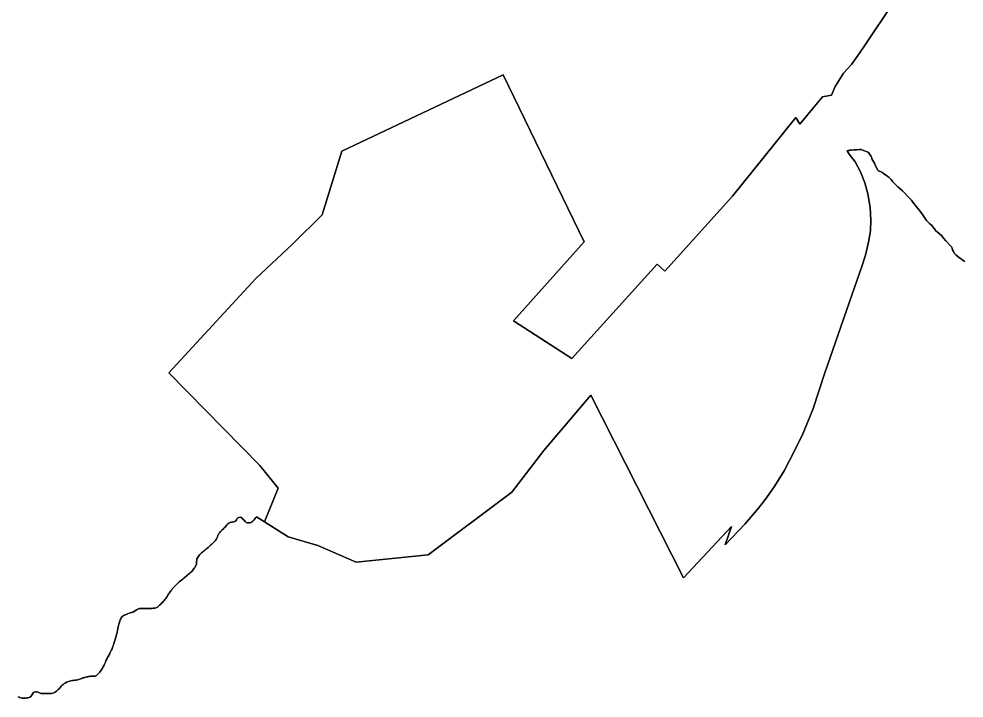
# Model space of a CAD drawing. Header units: inches. Extents: x 1341578 to 1502124, y 557203 to 748561.
# Drawn here: x 1412554 to 1415492, y 705949 to 708059 of the extents above; entities that cross this region are included whole.
import ezdxf

# ---------------------------------------------------------------- set-up
doc = ezdxf.new("R2010")
doc.units = ezdxf.units.IN
doc.header["$MEASUREMENT"] = 0
doc.layers.add('Zipcode', color=7, linetype='Continuous')

msp = doc.modelspace()

# ---------------------------------------------------------------- linework, layer by layer
at = {"layer": 'Zipcode'}
for points in [[(1415272.9, 708110.7), (1415182.7, 707975.9), (1415167.6, 707952.5), (1415142.1, 707918.3), (1415117.1, 707890.8), (1415091.6, 707849.3), (1415080.1, 707822.9), (1415052.2, 707817.4), (1415036.6, 707798.4), (1414982.1, 707732.3), (1414968.9, 707753.1), (1414772.4, 707509.1), (1414562.6, 707275.5), (1414538.5, 707297.9), (1414272.6, 707004.3), (1414091.6, 707120.9), (1414311.5, 707367.1), (1414059.6, 707885.9), (1413557.9, 707648.5), (1413497.1, 707450.6), (1413405.4, 707360.4), (1413290.9, 707252.6), (1413020.5, 706959.6), (1413303.5, 706671.9), (1413360.3, 706601.1), (1413317.2, 706496.8), (1413292.8, 706512.1), (1413292.5, 706511.8), (1413290, 706509.1), (1413287.6, 706506.4), (1413285, 706503.5), (1413283, 706500.9), (1413280.9, 706498.7), (1413278.3, 706496.7), (1413275.7, 706494.9), (1413272.2, 706494.2), (1413268.6, 706494.1), (1413264.6, 706493.8), (1413260.9, 706495.1), (1413257.9, 706498), (1413255.2, 706501.1), (1413251.8, 706504.3), (1413248.8, 706506.9), (1413245, 706509.9), (1413241.6, 706511), (1413237.5, 706510.6), (1413234.6, 706509.1), (1413232, 706506.4), (1413230.2, 706503.5), (1413228.1, 706499.8), (1413224.9, 706497.8), (1413221.4, 706497.1), (1413218.1, 706496.4), (1413215.1, 706495.7), (1413210.8, 706494.9), (1413206.5, 706493.3), (1413203.2, 706490.8), (1413201, 706488.1), (1413198.5, 706484.6), (1413196.3, 706481.9), (1413193.6, 706479.4), (1413191.3, 706477.4), (1413188.8, 706474.6), (1413186.1, 706471.7), (1413181.3, 706466.9), (1413178.5, 706464.3), (1413176.1, 706461), (1413173.9, 706456.9), (1413172.8, 706454.1), (1413171.4, 706450.8), (1413170.2, 706447.5), (1413168.6, 706444.7), (1413166.9, 706442), (1413163.8, 706438.4), (1413162.8, 706437.3), (1413161.1, 706435.3), (1413156.7, 706430.5), (1413153.9, 706427.9), (1413151.1, 706425.4), (1413148.8, 706423.3), (1413145.2, 706420.1), (1413142, 706417.4), (1413138.4, 706414.2), (1413136, 706412.3), (1413133.3, 706410), (1413132, 706409), (1413129.7, 706407.1), (1413127.2, 706404.9), (1413124.4, 706402.6), (1413122.1, 706400.3), (1413119.7, 706398.2), (1413116.5, 706395), (1413113.7, 706391.7), (1413111.4, 706388.7), (1413109, 706385.5), (1413107.7, 706381.9), (1413106.9, 706378.2), (1413106.7, 706373.8), (1413106.5, 706368.9), (1413105.9, 706365.5), (1413104.8, 706362.6), (1413103.4, 706359.8), (1413101.6, 706356.5), (1413099.3, 706352.9), (1413097.1, 706349.8), (1413094.6, 706346.4), (1413091.3, 706342.9), (1413088.7, 706340.6), (1413085, 706337.3), (1413081.8, 706334.7), (1413078, 706331.3), (1413074.5, 706328.3), (1413071.8, 706326), (1413067.6, 706322.6), (1413063.4, 706319.3), (1413060.2, 706316.5), (1413055.7, 706312.7), (1413052.4, 706310.1), (1413048.1, 706306.4), (1413044.8, 706303.1), (1413042, 706300.5), (1413039.7, 706298.4), (1413037.5, 706296.2), (1413034.3, 706292.7), (1413031.9, 706289.4), (1413029.2, 706285.6), (1413026.6, 706282.3), (1413024.3, 706279), (1413021.4, 706275.2), (1413019.9, 706273.3), (1413018.8, 706271.9), (1413016.8, 706268.6), (1413015, 706265.1), (1413013.3, 706262.3), (1413010.8, 706258.7), (1413008.2, 706255.5), (1413005.8, 706252.9), (1413003.6, 706250.2), (1413001.2, 706247.8), (1412997.9, 706244), (1412994.2, 706240.4), (1412991.3, 706237.6), (1412988.3, 706234.8), (1412985.2, 706232.2), (1412980.8, 706229.8), (1412976.7, 706228.5), (1412971.4, 706228.3), (1412967.6, 706228.2), (1412964.6, 706228.1), (1412961, 706228.1), (1412959.7, 706228), (1412957.9, 706228), (1412954.9, 706227.9), (1412951.5, 706227.9), (1412947.2, 706227.9), (1412943.7, 706227.7), (1412939.7, 706227.7), (1412935.8, 706227.6), (1412932.7, 706227.5), (1412929.3, 706227.4), (1412925.8, 706227.1), (1412921.8, 706225), (1412919.2, 706223.4), (1412916, 706220.9), (1412913.4, 706219.2), (1412907.9, 706216.7), (1412904.4, 706215.5), (1412901, 706214.4), (1412896.7, 706212.9), (1412891.9, 706211), (1412887.2, 706209.1), (1412881.7, 706206.7), (1412878.6, 706205), (1412875.9, 706203.1), (1412872.5, 706199.4), (1412870.5, 706195.4), (1412869.3, 706192.1), (1412867.7, 706188.3), (1412866.5, 706185.1), (1412865.4, 706181.8), (1412864.3, 706178.5), (1412863.4, 706175.2), (1412862.5, 706171.2), (1412861.9, 706167.8), (1412861.3, 706164.4), (1412860.6, 706159.4), (1412859.7, 706154.9), (1412859.1, 706152.4), (1412858.5, 706149.9), (1412857.9, 706146.5), (1412856.6, 706141.9), (1412854.7, 706135.9), (1412853.6, 706132.2), (1412852.4, 706128.4), (1412851.4, 706125.3), (1412849.6, 706119.4), (1412848.2, 706114.8), (1412846.6, 706110.3), (1412845.3, 706106.5), (1412843.7, 706102.8), (1412842, 706099.2), (1412839.9, 706095), (1412837.8, 706091), (1412836.4, 706088.1), (1412834.7, 706085.2), (1412833.2, 706081.8), (1412831.7, 706079), (1412829.7, 706075.1), (1412828.2, 706072.3), (1412826.6, 706069.2), (1412826.1, 706068.4), (1412824.6, 706064.8), (1412823.1, 706061.3), (1412821.8, 706058.4), (1412820.4, 706054.9), (1412818.8, 706051.4), (1412817.2, 706048.1), (1412815.2, 706044.9), (1412813.6, 706042.3), (1412812.2, 706039.6), (1412810.3, 706036.1), (1412808.1, 706033.1), (1412805.9, 706030.2), (1412803.5, 706027.3), (1412800.9, 706024.6), (1412798.4, 706022.3), (1412795.3, 706019.4), (1412791.5, 706017.6), (1412786.6, 706017.5), (1412783, 706017.4), (1412776.7, 706017.1), (1412773.5, 706016.8), (1412770.2, 706016.2), (1412768.9, 706015.9), (1412765, 706015), (1412761.8, 706014.2), (1412758.5, 706013.2), (1412755.4, 706012.5), (1412752.3, 706011.8), (1412749.3, 706010.7), (1412745.4, 706009.3), (1412740.2, 706007.4), (1412736.7, 706006.3), (1412731.7, 706005.2), (1412728, 706004.8), (1412723, 706004.5), (1412718.6, 706004), (1412715.3, 706003.3), (1412711.1, 706002.1), (1412705.9, 706000), (1412702.3, 705998.3), (1412698, 705995.7), (1412694.3, 705993.4), (1412691.4, 705991.6), (1412688.7, 705989.5), (1412685.9, 705986.4), (1412683.4, 705983.5), (1412681, 705980.7), (1412678.8, 705978.4), (1412676.2, 705975.9), (1412673.4, 705973.3), (1412670.8, 705970.8), (1412668.3, 705968.7), (1412665.3, 705966.7), (1412660, 705964.6), (1412655.7, 705963.8), (1412651.3, 705963.7), (1412647.6, 705963.7), (1412642.6, 705963.6), (1412639.2, 705963.5), (1412635.2, 705963.4), (1412631.8, 705963.4), (1412627.4, 705963.5), (1412623.1, 705964.1), (1412619.9, 705965), (1412616, 705966.5), (1412612.7, 705967.5), (1412609, 705968.3), (1412605.7, 705968.6), (1412602.1, 705968), (1412599.6, 705966.2), (1412597.1, 705963.6), (1412595.2, 705960.2), (1412593.1, 705956.9), (1412590.9, 705954.6), (1412588.5, 705952.6), (1412585.7, 705951.5), (1412582.2, 705950.1), (1412579.1, 705949.7), (1412576.1, 705949.6), (1412571.6, 705949.5), (1412568.5, 705949.4), (1412564.4, 705949.4), (1412560.4, 705949.7), (1412557.3, 705950.8), (1412554.5, 705952.2), (1412551.6, 705953.7)], [(1415494.5, 707304.4), (1415492.4, 707306.5), (1415485.8, 707312.2), (1415483.2, 707314.1), (1415475.3, 707319.4), (1415467.1, 707326.2), (1415464.3, 707329), (1415462, 707331.8), (1415459.2, 707336.6), (1415456.8, 707341.7), (1415455.2, 707347.3), (1415454.3, 707349.5), (1415453.8, 707350.3), (1415453.3, 707351), (1415451.6, 707353), (1415435.9, 707369.6), (1415428.7, 707378.3), (1415425, 707382.7), (1415422.8, 707385), (1415414.5, 707392.6), (1415403.7, 707402.4), (1415402.3, 707403.9), (1415400, 707406.9), (1415394.4, 707414.2), (1415391.7, 707417.4), (1415385, 707423.9), (1415375.5, 707433.1), (1415363.3, 707451.7), (1415354.8, 707463.4), (1415344.1, 707475.8), (1415333.3, 707490.6), (1415328.7, 707496.3), (1415317.6, 707507.8), (1415306.3, 707520.6), (1415300.9, 707525.6), (1415286.4, 707537.9), (1415274.1, 707549.7), (1415271.1, 707552.9), (1415265.2, 707560.5), (1415262.6, 707563.3), (1415258, 707567.6), (1415252.6, 707572), (1415237.4, 707582.7), (1415236.3, 707583.3), (1415234.9, 707584), (1415229.4, 707586), (1415227.2, 707586.9), (1415226.1, 707587.6), (1415225.2, 707588.3), (1415224.5, 707589.1), (1415223.9, 707590), (1415218.5, 707600.6), (1415213.4, 707611), (1415208.5, 707619.3), (1415207.1, 707622.3), (1415204.6, 707629.4), (1415203.2, 707632.4), (1415197.4, 707641.2), (1415195.4, 707644.1), (1415194.7, 707644.9), (1415194.3, 707645.2), (1415193.9, 707645.4), (1415191.5, 707646.6), (1415188.2, 707647.9), (1415182.8, 707649.7), (1415174.2, 707653), (1415172.9, 707653.4), (1415171.4, 707653.6), (1415167.6, 707653.5), (1415159.2, 707652.8), (1415155.4, 707652.6), (1415150.3, 707652.3), (1415141, 707651.7), (1415137.4, 707651.5), (1415134.9, 707651.1), (1415132.3, 707650.5), (1415128.7, 707649.1), (1415135.4, 707639.5), (1415153.3, 707614.9), (1415170, 707584.3), (1415184, 707550.1), (1415193.5, 707516.4), (1415200.4, 707473.4), (1415202.6, 707433.9), (1415201.1, 707401.3), (1415195.3, 707366.2), (1415185.6, 707325.9), (1415173.3, 707286.9), (1415168.1, 707272.4), (1415059.2, 706959.4), (1415022.3, 706845.7), (1414988.6, 706764.9), (1414949.5, 706687.1), (1414932.9, 706655.2), (1414904.5, 706609.1), (1414877.9, 706571.1), (1414852.9, 706539.5), (1414810.3, 706490), (1414749.2, 706425.2), (1414769.6, 706482.1), (1414619.7, 706322.9), (1414332.4, 706890.8), (1414186.1, 706718.3), (1414086.4, 706588.9), (1413826.4, 706394.2), (1413602.1, 706371.5), (1413483.9, 706423.8), (1413391, 706450.8), (1413317.2, 706496.8), (1413360.3, 706601.1), (1413303.5, 706671.9), (1413020.5, 706959.6), (1413290.9, 707252.6), (1413405.4, 707360.4), (1413497.1, 707450.6), (1413557.9, 707648.5), (1414059.6, 707885.9), (1414311.5, 707367.1), (1414091.6, 707120.9), (1414272.6, 707004.3), (1414538.5, 707297.9), (1414562.6, 707275.5), (1414772.4, 707509.1), (1414968.9, 707753.1), (1414982.1, 707732.3), (1415036.6, 707798.4), (1415052.2, 707817.4), (1415080.1, 707822.9), (1415091.6, 707849.3), (1415117.1, 707890.8), (1415142.1, 707918.3), (1415167.6, 707952.5), (1415182.7, 707975.9), (1415272.9, 708110.7)], [(1412551.6, 705953.7), (1412554.5, 705952.2), (1412557.3, 705950.8), (1412560.4, 705949.7), (1412564.4, 705949.4), (1412568.5, 705949.4), (1412571.6, 705949.5), (1412576.1, 705949.6), (1412579.1, 705949.7), (1412582.2, 705950.1), (1412585.7, 705951.5), (1412588.5, 705952.6), (1412590.9, 705954.6), (1412593.1, 705956.9), (1412595.2, 705960.2), (1412597.1, 705963.6), (1412599.6, 705966.2), (1412602.1, 705968), (1412605.7, 705968.6), (1412609, 705968.3), (1412612.7, 705967.5), (1412616, 705966.5), (1412619.9, 705965), (1412623.1, 705964.1), (1412627.4, 705963.5), (1412631.8, 705963.4), (1412635.2, 705963.4), (1412639.2, 705963.5), (1412642.6, 705963.6), (1412647.6, 705963.7), (1412651.3, 705963.7), (1412655.7, 705963.8), (1412660, 705964.6), (1412665.3, 705966.7), (1412668.3, 705968.7), (1412670.8, 705970.8), (1412673.4, 705973.3), (1412676.2, 705975.9), (1412678.8, 705978.4), (1412681, 705980.7), (1412683.4, 705983.5), (1412685.9, 705986.4), (1412688.7, 705989.5), (1412691.4, 705991.6), (1412694.3, 705993.4), (1412698, 705995.7), (1412702.3, 705998.3), (1412705.9, 706000), (1412711.1, 706002.1), (1412715.3, 706003.3), (1412718.6, 706004), (1412723, 706004.5), (1412728, 706004.8), (1412731.7, 706005.2), (1412736.7, 706006.3), (1412740.2, 706007.4), (1412745.4, 706009.3), (1412749.3, 706010.7), (1412752.3, 706011.8), (1412755.4, 706012.5), (1412758.5, 706013.2), (1412761.8, 706014.2), (1412765, 706015), (1412768.9, 706015.9), (1412770.2, 706016.2), (1412773.5, 706016.8), (1412776.7, 706017.1), (1412783, 706017.4), (1412786.6, 706017.5), (1412791.5, 706017.6), (1412795.3, 706019.4), (1412798.4, 706022.3), (1412800.9, 706024.6), (1412803.5, 706027.3), (1412805.9, 706030.2), (1412808.1, 706033.1), (1412810.3, 706036.1), (1412812.2, 706039.6), (1412813.6, 706042.3), (1412815.2, 706044.9), (1412817.2, 706048.1), (1412818.8, 706051.4), (1412820.4, 706054.9), (1412821.8, 706058.4), (1412823.1, 706061.3), (1412824.6, 706064.8), (1412826.1, 706068.4), (1412826.6, 706069.2), (1412828.2, 706072.3), (1412829.7, 706075.1), (1412831.7, 706079), (1412833.2, 706081.8), (1412834.7, 706085.2), (1412836.4, 706088.1), (1412837.8, 706091), (1412839.9, 706095), (1412842, 706099.2), (1412843.7, 706102.8), (1412845.3, 706106.5), (1412846.6, 706110.3), (1412848.2, 706114.8), (1412849.6, 706119.4), (1412851.4, 706125.3), (1412852.4, 706128.4), (1412853.6, 706132.2), (1412854.7, 706135.9), (1412856.6, 706141.9), (1412857.9, 706146.5), (1412858.5, 706149.9), (1412859.1, 706152.4), (1412859.7, 706154.9), (1412860.6, 706159.4), (1412861.3, 706164.4), (1412861.9, 706167.8), (1412862.5, 706171.2), (1412863.4, 706175.2), (1412864.3, 706178.5), (1412865.4, 706181.8), (1412866.5, 706185.1), (1412867.7, 706188.3), (1412869.3, 706192.1), (1412870.5, 706195.4), (1412872.5, 706199.4), (1412875.9, 706203.1), (1412878.6, 706205), (1412881.7, 706206.7), (1412887.2, 706209.1), (1412891.9, 706211), (1412896.7, 706212.9), (1412901, 706214.4), (1412904.4, 706215.5), (1412907.9, 706216.7), (1412913.4, 706219.2), (1412916, 706220.9), (1412919.2, 706223.4), (1412921.8, 706225), (1412925.8, 706227.1), (1412929.3, 706227.4), (1412932.7, 706227.5), (1412935.8, 706227.6), (1412939.7, 706227.7), (1412943.7, 706227.7), (1412947.2, 706227.9), (1412951.5, 706227.9), (1412954.9, 706227.9), (1412957.9, 706228), (1412959.7, 706228), (1412961, 706228.1), (1412964.6, 706228.1), (1412967.6, 706228.2), (1412971.4, 706228.3), (1412976.7, 706228.5), (1412980.8, 706229.8), (1412985.2, 706232.2), (1412988.3, 706234.8), (1412991.3, 706237.6), (1412994.2, 706240.4), (1412997.9, 706244), (1413001.2, 706247.8), (1413003.6, 706250.2), (1413005.8, 706252.9), (1413008.2, 706255.5), (1413010.8, 706258.7), (1413013.3, 706262.3), (1413015, 706265.1), (1413016.8, 706268.6), (1413018.8, 706271.9), (1413019.9, 706273.3), (1413021.4, 706275.2), (1413024.3, 706279), (1413026.6, 706282.3), (1413029.2, 706285.6), (1413031.9, 706289.4), (1413034.3, 706292.7), (1413037.5, 706296.2), (1413039.7, 706298.4), (1413042, 706300.5), (1413044.8, 706303.1), (1413048.1, 706306.4), (1413052.4, 706310.1), (1413055.7, 706312.7), (1413060.2, 706316.5), (1413063.4, 706319.3), (1413067.6, 706322.6), (1413071.8, 706326), (1413074.5, 706328.3), (1413078, 706331.3), (1413081.8, 706334.7), (1413085, 706337.3), (1413088.7, 706340.6), (1413091.3, 706342.9), (1413094.6, 706346.4), (1413097.1, 706349.8), (1413099.3, 706352.9), (1413101.6, 706356.5), (1413103.4, 706359.8), (1413104.8, 706362.6), (1413105.9, 706365.5), (1413106.5, 706368.9), (1413106.7, 706373.8), (1413106.9, 706378.2), (1413107.7, 706381.9), (1413109, 706385.5), (1413111.4, 706388.7), (1413113.7, 706391.7), (1413116.5, 706395), (1413119.7, 706398.2), (1413122.1, 706400.3), (1413124.4, 706402.6), (1413127.2, 706404.9), (1413129.7, 706407.1), (1413132, 706409), (1413133.3, 706410), (1413136, 706412.3), (1413138.4, 706414.2), (1413142, 706417.4), (1413145.2, 706420.1), (1413148.8, 706423.3), (1413151.1, 706425.4), (1413153.9, 706427.9), (1413156.7, 706430.5), (1413161.1, 706435.3), (1413162.8, 706437.3), (1413163.8, 706438.4), (1413166.9, 706442), (1413168.6, 706444.7), (1413170.2, 706447.5), (1413171.4, 706450.8), (1413172.8, 706454.1), (1413173.9, 706456.9), (1413176.1, 706461), (1413178.5, 706464.3), (1413181.3, 706466.9), (1413186.1, 706471.7), (1413188.8, 706474.6), (1413191.3, 706477.4), (1413193.6, 706479.4), (1413196.3, 706481.9), (1413198.5, 706484.6), (1413201, 706488.1), (1413203.2, 706490.8), (1413206.5, 706493.3), (1413210.8, 706494.9), (1413215.1, 706495.7), (1413218.1, 706496.4), (1413221.4, 706497.1), (1413224.9, 706497.8), (1413228.1, 706499.8), (1413230.2, 706503.5), (1413232, 706506.4), (1413234.6, 706509.1), (1413237.5, 706510.6), (1413241.6, 706511), (1413245, 706509.9), (1413248.8, 706506.9), (1413251.8, 706504.3), (1413255.2, 706501.1), (1413257.9, 706498), (1413260.9, 706495.1), (1413264.6, 706493.8), (1413268.6, 706494.1), (1413272.2, 706494.2), (1413275.7, 706494.9), (1413278.3, 706496.7), (1413280.9, 706498.7), (1413283, 706500.9), (1413285, 706503.5), (1413287.6, 706506.4), (1413290, 706509.1), (1413292.5, 706511.8), (1413292.8, 706512.1), (1413317.2, 706496.8), (1413391, 706450.8), (1413483.9, 706423.8), (1413602.1, 706371.5), (1413826.4, 706394.2), (1414086.4, 706588.9), (1414186.1, 706718.3), (1414332.4, 706890.8), (1414619.7, 706322.9), (1414769.6, 706482.1), (1414749.2, 706425.2), (1414810.3, 706490), (1414852.9, 706539.5), (1414877.9, 706571.1), (1414904.5, 706609.1), (1414932.9, 706655.2), (1414949.5, 706687.1), (1414988.6, 706764.9), (1415022.3, 706845.7), (1415059.2, 706959.4), (1415168.1, 707272.4), (1415173.3, 707286.9), (1415185.6, 707325.9), (1415195.3, 707366.2), (1415201.1, 707401.3), (1415202.6, 707433.9), (1415200.4, 707473.4), (1415193.5, 707516.4), (1415184, 707550.1), (1415170, 707584.3), (1415153.3, 707614.9), (1415135.4, 707639.5), (1415128.7, 707649.1), (1415132.3, 707650.5), (1415134.9, 707651.1), (1415137.4, 707651.5), (1415141, 707651.7), (1415150.3, 707652.3), (1415155.4, 707652.6), (1415159.2, 707652.8), (1415167.6, 707653.5), (1415171.4, 707653.6), (1415172.9, 707653.4), (1415174.2, 707653), (1415182.8, 707649.7), (1415188.2, 707647.9), (1415191.5, 707646.6), (1415193.9, 707645.4), (1415194.3, 707645.2), (1415194.7, 707644.9), (1415195.4, 707644.1), (1415197.4, 707641.2), (1415203.2, 707632.4), (1415204.6, 707629.4), (1415207.1, 707622.3), (1415208.5, 707619.3), (1415213.4, 707611), (1415218.5, 707600.6), (1415223.9, 707590), (1415224.5, 707589.1), (1415225.2, 707588.3), (1415226.1, 707587.6), (1415227.2, 707586.9), (1415229.4, 707586), (1415234.9, 707584), (1415236.3, 707583.3), (1415237.4, 707582.7), (1415252.6, 707572), (1415258, 707567.6), (1415262.6, 707563.3), (1415265.2, 707560.5), (1415271.1, 707552.9), (1415274.1, 707549.7), (1415286.4, 707537.9), (1415300.9, 707525.6), (1415306.3, 707520.6), (1415317.6, 707507.8), (1415328.7, 707496.3), (1415333.3, 707490.6), (1415344.1, 707475.8), (1415354.8, 707463.4), (1415363.3, 707451.7), (1415375.5, 707433.1), (1415385, 707423.9), (1415391.7, 707417.4), (1415394.4, 707414.2), (1415400, 707406.9), (1415402.3, 707403.9), (1415403.7, 707402.4), (1415414.5, 707392.6), (1415422.8, 707385), (1415425, 707382.7), (1415428.7, 707378.3), (1415435.9, 707369.6), (1415451.6, 707353), (1415453.3, 707351), (1415453.8, 707350.3), (1415454.3, 707349.5), (1415455.2, 707347.3), (1415456.8, 707341.7), (1415459.2, 707336.6), (1415462, 707331.8), (1415464.3, 707329), (1415467.1, 707326.2), (1415475.3, 707319.4), (1415483.2, 707314.1), (1415485.8, 707312.2), (1415492.4, 707306.5), (1415494.5, 707304.4)]]:
    msp.add_lwpolyline(points, dxfattribs=at)

doc.saveas('drawing.dxf')
